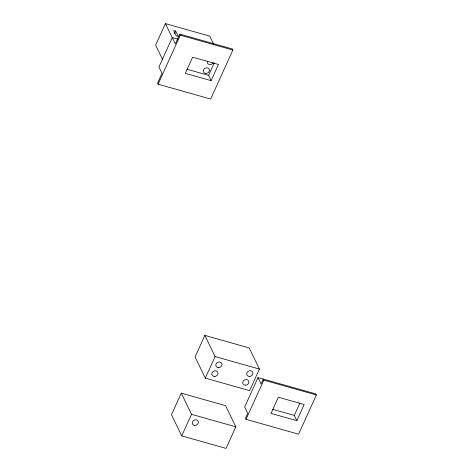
<?xml version="1.0" encoding="UTF-8"?>
<svg xmlns="http://www.w3.org/2000/svg" width="472" height="472" viewBox="0 0 472 472"><rect width="100%" height="100%" fill="white"/><g stroke="black" fill="none" stroke-linecap="round" stroke-linejoin="round"><path stroke-width="0.71" d="M213.574 44.067L209.739 36.126L165.412 23.6L155.636 45.164L162.669 59.72M172.28 37.565L158.94 66.971L162.014 73.319L157.565 83.125L158.079 84.181L210.654 99.043L232.879 50.032L232.366 48.976L179.797 34.114L175.348 43.92L172.28 37.565L177.885 39.152M174.587 33.547L175.702 31.075L173.643 30.497L176.198 35.789L178.263 36.368L175.702 31.075M158.079 84.181L180.304 35.176L179.797 34.114M211.137 80.659L185.313 73.361L192.653 57.183L218.477 64.487L211.137 80.659L208.583 75.367L214.158 63.071M204.854 335.38L195.072 356.944L205.302 378.113L249.629 390.645L259.411 369.08L249.175 347.911L204.854 335.38L215.084 356.549L259.411 369.08M181.278 393.141L171.495 414.705L181.732 435.874L226.058 448.4L235.835 426.836L225.604 405.666L181.278 393.141L191.514 414.31L235.835 426.836M205.302 378.113L215.084 356.549M181.732 435.874L191.514 414.31M257.989 377.612L244.655 407.017L247.723 413.366L245.499 418.269L246.012 419.325L298.581 434.187L316.364 394.981L315.856 393.919L257.989 377.612L261.057 383.96L263.282 379.063L263.795 380.119L316.364 394.981M246.012 419.325L263.795 380.119M296.847 420.699L271.028 413.401L278.362 397.229L304.186 404.528L296.847 420.699L294.292 415.407L299.868 403.118M180.304 35.176L232.879 50.032M186.941 69.248L208.583 75.367M272.657 409.295L294.292 415.407M165.412 23.6L172.451 38.155M213.244 62.581A3.198 2.749 -25.8 0 1 209.243 64.522A3.198 2.749 -25.8 0 1 207.45 61.142M194.783 425.378A3.168 2.72 -25.8 0 0 198.228 421.313A3.168 2.72 -25.8 0 0 192.959 421.024A3.168 2.72 -25.8 0 0 194.783 425.378M205.839 73.402A3.168 2.72 -25.8 0 0 209.285 69.337A3.168 2.72 -25.8 0 0 204.022 69.048A3.168 2.72 -25.8 0 0 205.839 73.402M218.353 367.623A3.168 2.72 -25.8 0 0 221.799 363.552A3.168 2.72 -25.8 0 0 216.536 363.269A3.168 2.72 -25.8 0 0 218.353 367.623M249.275 376.391A3.198 2.749 -25.8 0 0 252.75 372.278A3.198 2.749 -25.8 0 0 247.434 371.995A3.198 2.749 -25.8 0 0 249.275 376.391M245.275 385.187A3.168 2.72 -25.8 0 0 248.72 381.116A3.168 2.72 -25.8 0 0 243.458 380.833A3.168 2.72 -25.8 0 0 245.275 385.187M214.353 376.444A3.168 2.72 -25.8 0 0 217.798 372.378A3.168 2.72 -25.8 0 0 212.536 372.089A3.168 2.72 -25.8 0 0 214.353 376.444"/></g></svg>
